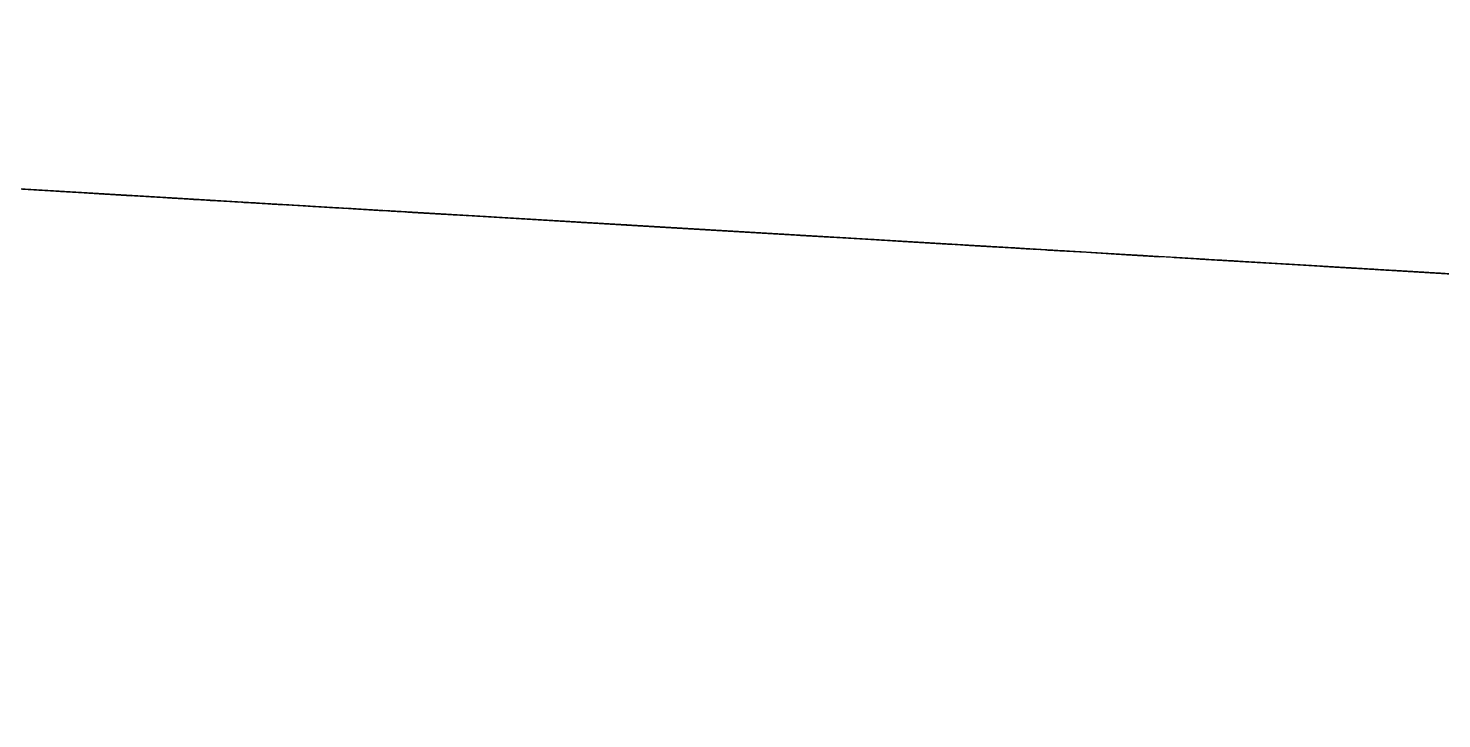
# Model space of a CAD drawing. Extents: x -1732932 to -1731506, y -19081492 to -19081407.
# Drawn here: x -1732704.3 to -1732585.6, y -19081465 to -19081407 of the extents above; entities that cross this region are included whole.
import ezdxf

# ---------------------------------------------------------------- set-up
doc = ezdxf.new("R2010")
doc.units = 0
for name, color, linetype in [('PDF_Arco Virtual Pluvial', 7, 'Continuous'), ('PDF_Canal', 7, 'Continuous'), ('PDF_Dique', 7, 'Continuous'), ('PDF_Rede Pluvial', 7, 'Continuous'), ('PDF_Rede Pluvial sem Acesso', 7, 'Continuous')]:
    doc.layers.add(name, color=color, linetype=linetype)

msp = doc.modelspace()

# ---------------------------------------------------------------- linework, layer by layer
at = {"layer": 'PDF_Arco Virtual Pluvial'}
for p, q in [((-1732705.96, -19081420.46), (-1732703.16, -19081420.63)), ((-1732700.36, -19081420.79), (-1732703.16, -19081420.63)), ((-1732698.77, -19081420.89), (-1732701.76, -19081420.71)), ((-1732696.97, -19081421), (-1732699.96, -19081420.82)), ((-1732695.57, -19081421.08), (-1732698.57, -19081420.9)), ((-1732693.77, -19081421.19), (-1732696.77, -19081421.01)), ((-1732692.37, -19081421.27), (-1732695.17, -19081421.1)), ((-1732690.18, -19081421.4), (-1732693.37, -19081421.21)), ((-1732690.58, -19081421.37), (-1732693.37, -19081421.21)), ((-1732688.98, -19081421.47), (-1732692.17, -19081421.28)), ((-1732687.78, -19081421.54), (-1732690.58, -19081421.37)), ((-1732686.18, -19081421.64), (-1732689.18, -19081421.46)), ((-1732684.38, -19081421.74), (-1732687.38, -19081421.56)), ((-1732682.79, -19081421.84), (-1732685.78, -19081421.66)), ((-1732680.99, -19081421.94), (-1732683.99, -19081421.77)), ((-1732679.59, -19081422.03), (-1732682.59, -19081421.85)), ((-1732677.79, -19081422.13), (-1732680.79, -19081421.96)), ((-1732676.2, -19081422.23), (-1732679.19, -19081422.05)), ((-1732674.6, -19081422.32), (-1732677.59, -19081422.14)), ((-1732673, -19081422.42), (-1732676, -19081422.24)), ((-1732653.83, -19081423.55), (-1732674.6, -19081422.32)), ((-1732671.4, -19081422.51), (-1732674.4, -19081422.33)), ((-1732670, -19081422.59), (-1732673, -19081422.42)), ((-1732668.41, -19081422.69), (-1732671.4, -19081422.51)), ((-1732667.01, -19081422.77), (-1732670, -19081422.59)), ((-1732665.41, -19081422.87), (-1732668.41, -19081422.69)), ((-1732663.81, -19081422.96), (-1732667.01, -19081422.77)), ((-1732662.41, -19081423.05), (-1732665.41, -19081422.87)), ((-1732661.02, -19081423.13), (-1732663.81, -19081422.96)), ((-1732641.64, -19081424.28), (-1732663.01, -19081423.01)), ((-1732659.42, -19081423.22), (-1732662.21, -19081423.06)), ((-1732657.82, -19081423.32), (-1732660.82, -19081423.14)), ((-1732656.02, -19081423.42), (-1732659.02, -19081423.25)), ((-1732654.63, -19081423.51), (-1732657.62, -19081423.33)), ((-1732652.83, -19081423.61), (-1732655.82, -19081423.44)), ((-1732651.43, -19081423.7), (-1732654.23, -19081423.53)), ((-1732649.63, -19081423.8), (-1732652.43, -19081423.64)), ((-1732648.03, -19081423.9), (-1732650.83, -19081423.73)), ((-1732646.24, -19081424), (-1732649.03, -19081423.84)), ((-1732644.64, -19081424.1), (-1732647.64, -19081423.92)), ((-1732626.27, -19081425.19), (-1732646.84, -19081423.97)), ((-1732642.84, -19081424.21), (-1732645.84, -19081424.03)), ((-1732641.44, -19081424.29), (-1732644.44, -19081424.11)), ((-1732639.85, -19081424.38), (-1732642.84, -19081424.21)), ((-1732638.25, -19081424.48), (-1732641.24, -19081424.3)), ((-1732636.65, -19081424.57), (-1732639.65, -19081424.4)), ((-1732635.25, -19081424.66), (-1732638.25, -19081424.48)), ((-1732633.66, -19081424.75), (-1732636.65, -19081424.57)), ((-1732632.06, -19081424.85), (-1732635.05, -19081424.67)), ((-1732630.26, -19081424.95), (-1732633.26, -19081424.77)), ((-1732628.86, -19081425.04), (-1732631.86, -19081424.86)), ((-1732627.27, -19081425.13), (-1732630.26, -19081424.95)), ((-1732609.69, -19081426.17), (-1732629.86, -19081424.98)), ((-1732625.87, -19081425.21), (-1732628.86, -19081425.04)), ((-1732624.27, -19081425.31), (-1732627.27, -19081425.13)), ((-1732622.87, -19081425.39), (-1732625.87, -19081425.21)), ((-1732621.27, -19081425.49), (-1732624.07, -19081425.32)), ((-1732619.88, -19081425.57), (-1732622.87, -19081425.39)), ((-1732618.28, -19081425.66), (-1732621.27, -19081425.49)), ((-1732616.68, -19081425.76), (-1732619.88, -19081425.57)), ((-1732615.28, -19081425.84), (-1732618.28, -19081425.66)), ((-1732613.89, -19081425.92), (-1732616.68, -19081425.76)), ((-1732612.09, -19081426.03), (-1732615.08, -19081425.85)), ((-1732593.92, -19081427.11), (-1732614.49, -19081425.89)), ((-1732610.69, -19081426.11), (-1732613.69, -19081425.94)), ((-1732608.89, -19081426.22), (-1732612.09, -19081426.03)), ((-1732607.5, -19081426.3), (-1732610.49, -19081426.12)), ((-1732605.9, -19081426.4), (-1732608.89, -19081426.22)), ((-1732604.5, -19081426.48), (-1732607.5, -19081426.3)), ((-1732602.9, -19081426.57), (-1732605.9, -19081426.4)), ((-1732601.51, -19081426.66), (-1732604.5, -19081426.48)), ((-1732599.91, -19081426.75), (-1732602.9, -19081426.57)), ((-1732598.51, -19081426.84), (-1732601.31, -19081426.67)), ((-1732596.71, -19081426.94), (-1732599.71, -19081426.76)), ((-1732578.34, -19081428.03), (-1732598.91, -19081426.81)), ((-1732595.12, -19081427.04), (-1732598.11, -19081426.86)), ((-1732593.32, -19081427.14), (-1732596.31, -19081426.97)), ((-1732591.92, -19081427.23), (-1732594.92, -19081427.05)), ((-1732590.32, -19081427.32), (-1732593.32, -19081427.14)), ((-1732588.73, -19081427.42), (-1732591.72, -19081427.24)), ((-1732587.13, -19081427.51), (-1732590.12, -19081427.33)), ((-1732585.73, -19081427.59), (-1732588.73, -19081427.42)), ((-1732584.13, -19081427.69), (-1732587.13, -19081427.51))]:
    msp.add_line(p, q, dxfattribs=at)
for points in [[(-1732691.77, -19081421.3), (-1732703.56, -19081420.6), (-1732715.15, -19081419.92)], [(-1732581.54, -19081427.84), (-1732587.73, -19081427.47), (-1732594.12, -19081427.1), (-1732601.91, -19081426.63), (-1732608.49, -19081426.24), (-1732617.08, -19081425.73), (-1732624.47, -19081425.3), (-1732631.46, -19081424.88), (-1732645.04, -19081424.08), (-1732660.02, -19081423.19), (-1732676.4, -19081422.22), (-1732689.38, -19081421.45), (-1732691.77, -19081421.3)]]:
    msp.add_lwpolyline(points, dxfattribs=at)
for points in [[(-1732695.57, -19081421.08), (-1732698.17, -19081420.92), (-1732699.17, -19081420.87)], [(-1732663.01, -19081423.01), (-1732665.81, -19081422.84), (-1732662.21, -19081423.06)], [(-1732650.83, -19081423.73), (-1732653.83, -19081423.55), (-1732650.23, -19081423.77)], [(-1732635.45, -19081424.64), (-1732638.25, -19081424.48), (-1732634.45, -19081424.7)], [(-1732626.67, -19081425.17), (-1732629.26, -19081425.01), (-1732630.26, -19081424.95)], [(-1732618.68, -19081425.64), (-1732621.47, -19081425.47), (-1732617.88, -19081425.69)], [(-1732603.1, -19081426.56), (-1732605.9, -19081426.4), (-1732602.1, -19081426.62)], [(-1732587.33, -19081427.5), (-1732590.12, -19081427.33), (-1732586.53, -19081427.55)]]:
    msp.add_lwpolyline(points, close=True, dxfattribs=at)
at = {"layer": 'PDF_Canal'}
for p, q in [((-1732704.16, -19081420.57), (-1732703.16, -19081420.63)), ((-1732702.76, -19081420.65), (-1732701.96, -19081420.7)), ((-1732701.56, -19081420.72), (-1732700.56, -19081420.78)), ((-1732700.36, -19081420.79), (-1732699.37, -19081420.85)), ((-1732698.97, -19081420.88), (-1732697.97, -19081420.94)), ((-1732697.77, -19081420.95), (-1732696.77, -19081421.01)), ((-1732696.37, -19081421.03), (-1732695.57, -19081421.08)), ((-1732695.17, -19081421.1), (-1732694.17, -19081421.16)), ((-1732693.97, -19081421.17), (-1732692.97, -19081421.23)), ((-1732692.57, -19081421.26), (-1732691.77, -19081421.3)), ((-1732691.38, -19081421.33), (-1732690.38, -19081421.39)), ((-1732689.98, -19081421.41), (-1732689.18, -19081421.46)), ((-1732688.98, -19081421.47), (-1732687.78, -19081421.54)), ((-1732687.58, -19081421.55), (-1732686.58, -19081421.61)), ((-1732686.18, -19081421.64), (-1732685.38, -19081421.68)), ((-1732685.18, -19081421.69), (-1732685.98, -19081421.65)), ((-1732684.18, -19081421.75), (-1732684.98, -19081421.71)), ((-1732684.98, -19081421.71), (-1732683.99, -19081421.77)), ((-1732683.19, -19081421.81), (-1732683.99, -19081421.77)), ((-1732683.79, -19081421.78), (-1732682.79, -19081421.84)), ((-1732682.19, -19081421.87), (-1732682.99, -19081421.82)), ((-1732682.59, -19081421.85), (-1732681.59, -19081421.91)), ((-1732681.19, -19081421.93), (-1732681.99, -19081421.88)), ((-1732681.19, -19081421.93), (-1732680.39, -19081421.98)), ((-1732680.19, -19081421.99), (-1732680.99, -19081421.94)), ((-1732679.19, -19081422.05), (-1732679.79, -19081422.01)), ((-1732678.19, -19081422.11), (-1732678.99, -19081422.06)), ((-1732678.99, -19081422.06), (-1732677.99, -19081422.12)), ((-1732677.19, -19081422.17), (-1732677.99, -19081422.12)), ((-1732677.59, -19081422.14), (-1732676.6, -19081422.2)), ((-1732676.2, -19081422.23), (-1732676.99, -19081422.18)), ((-1732676.4, -19081422.22), (-1732675.4, -19081422.28)), ((-1732675.2, -19081422.29), (-1732675.8, -19081422.25)), ((-1732675, -19081422.3), (-1732674.2, -19081422.35)), ((-1732674.2, -19081422.35), (-1732674.8, -19081422.31)), ((-1732673, -19081422.42), (-1732674, -19081422.36)), ((-1732673.8, -19081422.37), (-1732672.8, -19081422.43)), ((-1732672.2, -19081422.46), (-1732673, -19081422.42)), ((-1732672.4, -19081422.45), (-1732672, -19081422.48)), ((-1732671.2, -19081422.52), (-1732671.8, -19081422.49)), ((-1732670.2, -19081422.58), (-1732670.8, -19081422.55)), ((-1732669.01, -19081422.65), (-1732669.8, -19081422.61)), ((-1732668.01, -19081422.71), (-1732669.01, -19081422.65)), ((-1732667.21, -19081422.76), (-1732667.81, -19081422.73)), ((-1732666.21, -19081422.82), (-1732666.81, -19081422.78)), ((-1732665.01, -19081422.89), (-1732665.81, -19081422.84)), ((-1732664.01, -19081422.95), (-1732664.81, -19081422.9)), ((-1732663.01, -19081423.01), (-1732663.81, -19081422.96)), ((-1732660.62, -19081423.15), (-1732661.62, -19081423.09)), ((-1732659.42, -19081423.22), (-1732660.22, -19081423.18)), ((-1732658.02, -19081423.31), (-1732658.82, -19081423.26)), ((-1732656.62, -19081423.39), (-1732657.62, -19081423.33)), ((-1732655.22, -19081423.47), (-1732656.22, -19081423.41)), ((-1732654.23, -19081423.53), (-1732655.02, -19081423.48)), ((-1732652.83, -19081423.61), (-1732653.63, -19081423.57)), ((-1732651.43, -19081423.7), (-1732652.43, -19081423.64)), ((-1732650.23, -19081423.77), (-1732651.03, -19081423.72)), ((-1732648.83, -19081423.85), (-1732649.63, -19081423.8)), ((-1732647.44, -19081423.93), (-1732648.43, -19081423.87)), ((-1732646.04, -19081424.02), (-1732647.04, -19081423.96)), ((-1732645.04, -19081424.08), (-1732646.04, -19081424.02)), ((-1732643.84, -19081424.15), (-1732644.64, -19081424.1)), ((-1732642.44, -19081424.23), (-1732643.44, -19081424.17)), ((-1732641.05, -19081424.31), (-1732642.04, -19081424.25)), ((-1732639.65, -19081424.4), (-1732640.65, -19081424.34)), ((-1732638.25, -19081424.48), (-1732639.45, -19081424.41)), ((-1732637.05, -19081424.55), (-1732638.05, -19081424.49)), ((-1732635.65, -19081424.63), (-1732636.65, -19081424.57)), ((-1732634.26, -19081424.72), (-1732635.45, -19081424.64)), ((-1732633.06, -19081424.79), (-1732634.06, -19081424.73)), ((-1732630.46, -19081424.94), (-1732631.46, -19081424.88)), ((-1732629.26, -19081425.01), (-1732630.26, -19081424.95)), ((-1732627.86, -19081425.09), (-1732628.86, -19081425.04)), ((-1732626.47, -19081425.18), (-1732627.47, -19081425.12)), ((-1732625.27, -19081425.25), (-1732626.27, -19081425.19)), ((-1732623.87, -19081425.33), (-1732624.87, -19081425.27)), ((-1732622.07, -19081425.44), (-1732624.67, -19081425.28)), ((-1732622.47, -19081425.41), (-1732623.47, -19081425.35)), ((-1732621.27, -19081425.49), (-1732622.27, -19081425.43)), ((-1732617.48, -19081425.71), (-1732620.88, -19081425.51)), ((-1732618.68, -19081425.64), (-1732619.68, -19081425.58)), ((-1732617.28, -19081425.72), (-1732618.48, -19081425.65)), ((-1732616.08, -19081425.79), (-1732617.08, -19081425.73)), ((-1732612.89, -19081425.98), (-1732616.28, -19081425.78)), ((-1732614.69, -19081425.88), (-1732615.68, -19081425.82)), ((-1732613.29, -19081425.96), (-1732614.29, -19081425.9)), ((-1732612.09, -19081426.03), (-1732612.89, -19081425.98)), ((-1732611.09, -19081426.09), (-1732612.49, -19081426.01)), ((-1732610.69, -19081426.11), (-1732611.49, -19081426.07)), ((-1732606.1, -19081426.39), (-1732609.89, -19081426.16)), ((-1732607.9, -19081426.28), (-1732608.89, -19081426.22)), ((-1732606.5, -19081426.36), (-1732607.5, -19081426.3)), ((-1732605.3, -19081426.43), (-1732606.3, -19081426.37)), ((-1732603.9, -19081426.52), (-1732604.9, -19081426.46)), ((-1732601.31, -19081426.67), (-1732604.9, -19081426.46)), ((-1732602.5, -19081426.6), (-1732603.7, -19081426.53)), ((-1732601.31, -19081426.67), (-1732602.3, -19081426.61)), ((-1732599.91, -19081426.75), (-1732600.91, -19081426.69)), ((-1732596.31, -19081426.97), (-1732600.11, -19081426.74)), ((-1732598.51, -19081426.84), (-1732599.71, -19081426.76)), ((-1732594.12, -19081427.1), (-1732595.52, -19081427.01)), ((-1732591.32, -19081427.26), (-1732595.12, -19081427.04)), ((-1732592.32, -19081427.2), (-1732593.72, -19081427.12)), ((-1732590.52, -19081427.31), (-1732591.92, -19081427.23)), ((-1732588.73, -19081427.42), (-1732590.12, -19081427.33)), ((-1732586.53, -19081427.55), (-1732590.12, -19081427.33)), ((-1732587.13, -19081427.51), (-1732588.33, -19081427.44)), ((-1732585.33, -19081427.62), (-1732586.53, -19081427.55))]:
    msp.add_line(p, q, dxfattribs=at)
for points in [[(-1732679.79, -19081422.01), (-1732679.39, -19081422.04), (-1732679.19, -19081422.05)], [(-1732662.02, -19081423.07), (-1732662.61, -19081423.03), (-1732662.81, -19081423.02)], [(-1732631.86, -19081424.86), (-1732632.66, -19081424.81), (-1732632.66, -19081424.81)], [(-1732620.08, -19081425.56), (-1732620.68, -19081425.52), (-1732620.88, -19081425.51)], [(-1732609.29, -19081426.2), (-1732610.09, -19081426.15), (-1732610.29, -19081426.14)], [(-1732597.31, -19081426.91), (-1732597.91, -19081426.87), (-1732598.11, -19081426.86)], [(-1732595.91, -19081426.99), (-1732596.11, -19081426.98), (-1732596.91, -19081426.93)]]:
    msp.add_lwpolyline(points, dxfattribs=at)
at = {"layer": 'PDF_Dique'}
for p, q in [((-1732702.56, -19081420.66), (-1732703.36, -19081420.62)), ((-1732690.58, -19081421.37), (-1732690.98, -19081421.35)), ((-1732679.79, -19081422.01), (-1732679.39, -19081422.04)), ((-1732658.02, -19081423.31), (-1732658.22, -19081423.29)), ((-1732646.84, -19081423.97), (-1732655.02, -19081423.48)), ((-1732649.83, -19081423.79), (-1732648.03, -19081423.9)), ((-1732648.03, -19081423.9), (-1732616.48, -19081425.77)), ((-1732637.25, -19081424.54), (-1732646.04, -19081424.02)), ((-1732643.04, -19081424.19), (-1732641.24, -19081424.3)), ((-1732633.26, -19081424.77), (-1732633.46, -19081424.76)), ((-1732624.67, -19081425.28), (-1732632.66, -19081424.81)), ((-1732613.89, -19081425.92), (-1732620.68, -19081425.52)), ((-1732613.69, -19081425.94), (-1732613.49, -19081425.95)), ((-1732603.9, -19081426.52), (-1732610.09, -19081426.15)), ((-1732605.5, -19081426.42), (-1732605.3, -19081426.43)), ((-1732605.3, -19081426.43), (-1732605.5, -19081426.42)), ((-1732605.3, -19081426.43), (-1732605.3, -19081426.43)), ((-1732590.32, -19081427.32), (-1732597.91, -19081426.87)), ((-1732595.12, -19081427.04), (-1732597.71, -19081426.88))]:
    msp.add_line(p, q, dxfattribs=at)
for points in [[(-1732484.92, -19081433.57), (-1732520.45, -19081431.46), (-1732565.97, -19081428.77), (-1732618.88, -19081425.63), (-1732690.78, -19081421.36), (-1732708.35, -19081420.32), (-1732724.53, -19081419.36), (-1732758.9, -19081417.32), (-1732779.87, -19081416.08), (-1732794.66, -19081415.2), (-1732798.66, -19081414.96), (-1732805.25, -19081414.57), (-1732813.44, -19081414.09), (-1732816.24, -19081413.92), (-1732827.63, -19081413.24), (-1732852.81, -19081411.75), (-1732858.61, -19081411.41), (-1732864.4, -19081411.06), (-1732870.2, -19081410.72), (-1732882.99, -19081409.96), (-1732904.78, -19081408.67)], [(-1732479.93, -19081433.87), (-1732520.45, -19081431.46), (-1732565.17, -19081428.81), (-1732613.49, -19081425.95), (-1732658.22, -19081423.29), (-1732690.98, -19081421.35), (-1732712.75, -19081420.06), (-1732729.13, -19081419.09), (-1732736.52, -19081418.65), (-1732762.69, -19081417.1), (-1732782.27, -19081415.94), (-1732793.66, -19081415.26), (-1732798.66, -19081414.96)], [(-1732583.34, -19081427.74), (-1732596.31, -19081426.97), (-1732608.89, -19081426.22), (-1732618.68, -19081425.64), (-1732625.27, -19081425.25), (-1732631.46, -19081424.88), (-1732648.03, -19081423.9), (-1732681.59, -19081421.91), (-1732688.98, -19081421.47), (-1732703.56, -19081420.6), (-1732783.87, -19081415.84), (-1732790.26, -19081415.46)], [(-1732726.93, -19081419.22), (-1732700.36, -19081420.79), (-1732705.36, -19081420.5), (-1732707.36, -19081420.38), (-1732712.15, -19081420.09)], [(-1732723.14, -19081419.44), (-1732717.94, -19081419.75), (-1732691.58, -19081421.32), (-1732668.41, -19081422.69), (-1732671.6, -19081422.5)], [(-1732685.18, -19081421.69), (-1732685.98, -19081421.65), (-1732703.36, -19081420.62), (-1732713.35, -19081420.02)], [(-1732626.87, -19081425.15), (-1732637.25, -19081424.54), (-1732668.41, -19081422.69), (-1732700.36, -19081420.79)], [(-1732696.17, -19081421.04), (-1732691.58, -19081421.32), (-1732693.17, -19081421.22)], [(-1732672.4, -19081422.45), (-1732669.01, -19081422.65), (-1732681.19, -19081421.93), (-1732691.77, -19081421.3)], [(-1732690.18, -19081421.4), (-1732691.58, -19081421.32), (-1732687.18, -19081421.58)], [(-1732568.96, -19081428.59), (-1732609.09, -19081426.21), (-1732633.46, -19081424.76), (-1732688.98, -19081421.47)], [(-1732677.39, -19081422.16), (-1732681.19, -19081421.93), (-1732685.98, -19081421.65)], [(-1732581.74, -19081427.83), (-1732631.46, -19081424.88), (-1732674.4, -19081422.33), (-1732661.02, -19081423.13), (-1732651.23, -19081423.71), (-1732641.24, -19081424.3), (-1732633.46, -19081424.76)], [(-1732670.2, -19081422.58), (-1732674.4, -19081422.33), (-1732668.41, -19081422.69)], [(-1732155.77, -19081453.08), (-1732198.63, -19081450.54), (-1732210.2, -19081449.86), (-1732249.49, -19081447.53), (-1732285.79, -19081445.38), (-1732298.75, -19081444.61), (-1732313.71, -19081443.72), (-1732376.36, -19081440.01), (-1732443.2, -19081436.05), (-1732585.93, -19081427.58), (-1732609.09, -19081426.21), (-1732609.29, -19081426.2), (-1732672, -19081422.48)], [(-1732669.21, -19081422.64), (-1732668.41, -19081422.69), (-1732626.47, -19081425.18), (-1732622.87, -19081425.39), (-1732625.27, -19081425.25)], [(-1732666.61, -19081422.8), (-1732669.01, -19081422.65), (-1732668.41, -19081422.69)], [(-1732654.03, -19081423.54), (-1732661.02, -19081423.13), (-1732655.42, -19081423.46)], [(-1732645.24, -19081424.06), (-1732651.23, -19081423.71), (-1732644.04, -19081424.13)], [(-1732632.66, -19081424.81), (-1732631.46, -19081424.88), (-1732628.06, -19081425.08)], [(-1732631.66, -19081424.87), (-1732631.26, -19081424.89), (-1732626.47, -19081425.18), (-1732622.07, -19081425.44)], [(-1732621.87, -19081425.45), (-1732626.87, -19081425.15), (-1732631.26, -19081424.89), (-1732631.46, -19081424.88)], [(-1732605.3, -19081426.43), (-1732597.71, -19081426.88), (-1732586.13, -19081427.57), (-1732626.47, -19081425.18)], [(-1732609.29, -19081426.2), (-1732610.49, -19081426.12), (-1732625.27, -19081425.25), (-1732621.27, -19081425.49)], [(-1732589.33, -19081427.38), (-1732586.13, -19081427.57), (-1732591.12, -19081427.27)], [(-1732543.41, -19081430.1), (-1732554.98, -19081429.42), (-1732562.97, -19081428.94), (-1732581.34, -19081427.85), (-1732588.33, -19081427.44)], [(-1732586.13, -19081427.57), (-1732577.55, -19081428.08), (-1732564.77, -19081428.84), (-1732556.18, -19081429.35), (-1732543.41, -19081430.1), (-1732456.77, -19081435.24), (-1732351.82, -19081441.46), (-1732321.69, -19081443.25)]]:
    msp.add_lwpolyline(points, dxfattribs=at)
for points in [[(-1732705.96, -19081420.46), (-1732703.36, -19081420.62), (-1732706.16, -19081420.45)], [(-1732700.76, -19081420.77), (-1732703.16, -19081420.63), (-1732703.76, -19081420.59)], [(-1732700.56, -19081420.78), (-1732703.16, -19081420.63), (-1732700.56, -19081420.78)], [(-1732700.96, -19081420.76), (-1732698.37, -19081420.91), (-1732700.96, -19081420.76)], [(-1732695.77, -19081421.07), (-1732697.37, -19081420.97), (-1732694.17, -19081421.16)], [(-1732692.97, -19081421.23), (-1732695.17, -19081421.1), (-1732695.77, -19081421.07)], [(-1732695.77, -19081421.07), (-1732692.77, -19081421.24), (-1732693.97, -19081421.17)], [(-1732691.18, -19081421.34), (-1732692.17, -19081421.28), (-1732694.17, -19081421.16)], [(-1732692.17, -19081421.28), (-1732691.18, -19081421.34), (-1732689.18, -19081421.46)], [(-1732687.38, -19081421.56), (-1732690.38, -19081421.39), (-1732689.78, -19081421.42)], [(-1732688.18, -19081421.52), (-1732685.38, -19081421.68), (-1732686.58, -19081421.61)], [(-1732683.39, -19081421.8), (-1732685.98, -19081421.65), (-1732685.18, -19081421.69)], [(-1732683.99, -19081421.77), (-1732682.39, -19081421.86), (-1732685.58, -19081421.67)], [(-1732682.59, -19081421.85), (-1732685.58, -19081421.67), (-1732683.19, -19081421.81)], [(-1732680.99, -19081421.94), (-1732678.59, -19081422.09), (-1732681.59, -19081421.91)], [(-1732678.79, -19081422.07), (-1732680.39, -19081421.98), (-1732677.39, -19081422.16)], [(-1732676.99, -19081422.18), (-1732674.8, -19081422.31), (-1732674.2, -19081422.35)], [(-1732673.2, -19081422.41), (-1732675.8, -19081422.25), (-1732673.2, -19081422.41)], [(-1732672.4, -19081422.45), (-1732673, -19081422.42), (-1732670.2, -19081422.58)], [(-1732672, -19081422.48), (-1732669.6, -19081422.62), (-1732672.4, -19081422.45)], [(-1732669.6, -19081422.62), (-1732672.4, -19081422.45), (-1732670.8, -19081422.55)], [(-1732671.8, -19081422.49), (-1732669.01, -19081422.65), (-1732670.2, -19081422.58)], [(-1732667.61, -19081422.74), (-1732668.41, -19081422.69), (-1732670.6, -19081422.56)], [(-1732670.4, -19081422.57), (-1732668.61, -19081422.68), (-1732667.41, -19081422.75)], [(-1732669.6, -19081422.62), (-1732667.41, -19081422.75), (-1732666.61, -19081422.8)], [(-1732667.21, -19081422.76), (-1732669.01, -19081422.65), (-1732666.01, -19081422.83)], [(-1732663.21, -19081423), (-1732666.01, -19081422.83), (-1732664.01, -19081422.95)], [(-1732660.02, -19081423.19), (-1732662.61, -19081423.03), (-1732659.82, -19081423.2)], [(-1732658.02, -19081423.31), (-1732659.22, -19081423.23), (-1732656.22, -19081423.41)], [(-1732656.02, -19081423.42), (-1732658.82, -19081423.26), (-1732656.42, -19081423.4)], [(-1732657.82, -19081423.32), (-1732655.82, -19081423.44), (-1732654.83, -19081423.5)], [(-1732656.22, -19081423.41), (-1732653.63, -19081423.57), (-1732656.22, -19081423.41)], [(-1732651.43, -19081423.7), (-1732654.23, -19081423.53), (-1732651.83, -19081423.67)], [(-1732652.03, -19081423.66), (-1732654.23, -19081423.53), (-1732651.23, -19081423.71)], [(-1732649.83, -19081423.79), (-1732652.43, -19081423.64), (-1732649.63, -19081423.8)], [(-1732648.03, -19081423.9), (-1732649.23, -19081423.83), (-1732646.24, -19081424)], [(-1732648.63, -19081423.86), (-1732646.24, -19081424), (-1732649.03, -19081423.84)], [(-1732646.24, -19081424), (-1732649.03, -19081423.84), (-1732646.44, -19081423.99)], [(-1732648.03, -19081423.9), (-1732645.64, -19081424.04), (-1732645.04, -19081424.08)], [(-1732641.24, -19081424.3), (-1732642.84, -19081424.21), (-1732640.05, -19081424.37)], [(-1732642.84, -19081424.21), (-1732640.05, -19081424.37), (-1732640.05, -19081424.37)], [(-1732637.85, -19081424.5), (-1732640.45, -19081424.35), (-1732640.65, -19081424.34)], [(-1732639.45, -19081424.41), (-1732636.45, -19081424.58), (-1732637.65, -19081424.51)], [(-1732634.45, -19081424.7), (-1732637.25, -19081424.54), (-1732634.45, -19081424.7)], [(-1732633.86, -19081424.74), (-1732631.66, -19081424.87), (-1732630.86, -19081424.92)], [(-1732633.26, -19081424.77), (-1732630.86, -19081424.92), (-1732633.86, -19081424.74)], [(-1732630.86, -19081424.92), (-1732633.46, -19081424.76), (-1732630.86, -19081424.92)], [(-1732633.26, -19081424.77), (-1732631.46, -19081424.88), (-1732630.26, -19081424.95)], [(-1732630.86, -19081424.92), (-1732628.06, -19081425.08), (-1732628.66, -19081425.05)], [(-1732627.67, -19081425.11), (-1732630.66, -19081424.93), (-1732630.06, -19081424.96)], [(-1732627.86, -19081425.09), (-1732630.06, -19081424.96), (-1732626.87, -19081425.15)], [(-1732629.86, -19081424.98), (-1732629.86, -19081424.98), (-1732627.27, -19081425.13)], [(-1732626.47, -19081425.18), (-1732628.66, -19081425.05), (-1732629.46, -19081425)], [(-1732625.87, -19081425.21), (-1732622.87, -19081425.39), (-1732624.67, -19081425.28)], [(-1732622.47, -19081425.41), (-1732625.67, -19081425.22), (-1732624.07, -19081425.32)], [(-1732625.47, -19081425.24), (-1732625.27, -19081425.25), (-1732622.87, -19081425.39)], [(-1732622.67, -19081425.4), (-1732625.47, -19081425.24), (-1732623.47, -19081425.35)], [(-1732621.47, -19081425.47), (-1732624.27, -19081425.31), (-1732622.47, -19081425.41)], [(-1732620.08, -19081425.56), (-1732622.27, -19081425.43), (-1732623.07, -19081425.38)], [(-1732620.48, -19081425.53), (-1732622.67, -19081425.4), (-1732619.48, -19081425.59)], [(-1732615.88, -19081425.8), (-1732618.88, -19081425.63), (-1732617.68, -19081425.7)], [(-1732616.48, -19081425.77), (-1732618.68, -19081425.64), (-1732615.48, -19081425.83)], [(-1732612.09, -19081426.03), (-1732614.09, -19081425.91), (-1732615.08, -19081425.85)], [(-1732607.1, -19081426.33), (-1732604.9, -19081426.46), (-1732608.1, -19081426.27)], [(-1732606.5, -19081426.36), (-1732608.1, -19081426.27), (-1732605.3, -19081426.43)], [(-1732605.5, -19081426.42), (-1732607.9, -19081426.28), (-1732604.9, -19081426.46)], [(-1732600.71, -19081426.71), (-1732602.9, -19081426.57), (-1732603.7, -19081426.53)], [(-1732595.72, -19081427), (-1732598.71, -19081426.82), (-1732597.11, -19081426.92)], [(-1732592.92, -19081427.17), (-1732595.52, -19081427.01), (-1732592.72, -19081427.18)], [(-1732593.92, -19081427.11), (-1732591.52, -19081427.25), (-1732590.92, -19081427.29)], [(-1732593.72, -19081427.12), (-1732591.12, -19081427.27), (-1732593.72, -19081427.12)], [(-1732588.13, -19081427.45), (-1732590.12, -19081427.33), (-1732591.12, -19081427.27)], [(-1732588.13, -19081427.45), (-1732590.72, -19081427.3), (-1732588.13, -19081427.45)], [(-1732588.13, -19081427.45), (-1732590.32, -19081427.32), (-1732587.13, -19081427.51)], [(-1732587.13, -19081427.51), (-1732587.13, -19081427.51), (-1732589.92, -19081427.34)], [(-1732589.92, -19081427.34), (-1732587.13, -19081427.51), (-1732589.73, -19081427.36)]]:
    msp.add_lwpolyline(points, close=True, dxfattribs=at)
at = {"layer": 'PDF_Rede Pluvial'}
for p, q in [((-1732702.76, -19081420.65), (-1732703.76, -19081420.59)), ((-1732700.76, -19081420.77), (-1732701.96, -19081420.7)), ((-1732698.77, -19081420.89), (-1732699.76, -19081420.83)), ((-1732696.77, -19081421.01), (-1732697.97, -19081420.94)), ((-1732694.77, -19081421.13), (-1732695.77, -19081421.07)), ((-1732692.97, -19081421.23), (-1732693.97, -19081421.17)), ((-1732690.78, -19081421.36), (-1732691.77, -19081421.3)), ((-1732688.98, -19081421.47), (-1732689.98, -19081421.41)), ((-1732686.78, -19081421.6), (-1732687.78, -19081421.54)), ((-1732684.98, -19081421.71), (-1732685.98, -19081421.65)), ((-1732682.79, -19081421.84), (-1732683.79, -19081421.78)), ((-1732680.99, -19081421.94), (-1732681.99, -19081421.88)), ((-1732678.79, -19081422.07), (-1732679.79, -19081422.01)), ((-1732676.99, -19081422.18), (-1732677.99, -19081422.12)), ((-1732675.2, -19081422.29), (-1732676, -19081422.24)), ((-1732673.2, -19081422.41), (-1732674.2, -19081422.35)), ((-1732671.2, -19081422.52), (-1732672.2, -19081422.46)), ((-1732669.4, -19081422.63), (-1732670.4, -19081422.57)), ((-1732667.41, -19081422.75), (-1732668.41, -19081422.69)), ((-1732665.61, -19081422.86), (-1732666.61, -19081422.8)), ((-1732663.81, -19081422.96), (-1732664.61, -19081422.91)), ((-1732661.82, -19081423.08), (-1732662.81, -19081423.02)), ((-1732659.82, -19081423.2), (-1732660.82, -19081423.14)), ((-1732658.02, -19081423.31), (-1732659.02, -19081423.25)), ((-1732656.02, -19081423.42), (-1732657.02, -19081423.36)), ((-1732654.23, -19081423.53), (-1732655.22, -19081423.47)), ((-1732652.43, -19081423.64), (-1732653.23, -19081423.59)), ((-1732650.43, -19081423.76), (-1732651.43, -19081423.7)), ((-1732648.63, -19081423.86), (-1732649.43, -19081423.82)), ((-1732646.64, -19081423.98), (-1732647.44, -19081423.93)), ((-1732644.64, -19081424.1), (-1732645.64, -19081424.04)), ((-1732642.84, -19081424.21), (-1732643.84, -19081424.15)), ((-1732640.85, -19081424.32), (-1732641.84, -19081424.27)), ((-1732639.05, -19081424.43), (-1732640.05, -19081424.37)), ((-1732637.25, -19081424.54), (-1732638.05, -19081424.49)), ((-1732635.25, -19081424.66), (-1732636.05, -19081424.61)), ((-1732633.26, -19081424.77), (-1732634.26, -19081424.72)), ((-1732631.46, -19081424.88), (-1732632.46, -19081424.82)), ((-1732629.46, -19081425), (-1732630.46, -19081424.94)), ((-1732627.47, -19081425.12), (-1732628.66, -19081425.05)), ((-1732625.87, -19081425.21), (-1732626.67, -19081425.17)), ((-1732621.87, -19081425.45), (-1732622.87, -19081425.39)), ((-1732619.88, -19081425.57), (-1732620.88, -19081425.51)), ((-1732617.88, -19081425.69), (-1732618.88, -19081425.63)), ((-1732616.08, -19081425.79), (-1732616.88, -19081425.75)), ((-1732613.89, -19081425.92), (-1732615.08, -19081425.85)), ((-1732612.09, -19081426.03), (-1732613.09, -19081425.97)), ((-1732610.09, -19081426.15), (-1732611.09, -19081426.09)), ((-1732608.1, -19081426.27), (-1732609.09, -19081426.21)), ((-1732606.1, -19081426.39), (-1732607.1, -19081426.33)), ((-1732604.1, -19081426.5), (-1732605.3, -19081426.43)), ((-1732602.3, -19081426.61), (-1732603.1, -19081426.56)), ((-1732600.11, -19081426.74), (-1732601.31, -19081426.67)), ((-1732598.51, -19081426.84), (-1732599.31, -19081426.79)), ((-1732596.91, -19081426.93), (-1732597.71, -19081426.88)), ((-1732595.12, -19081427.04), (-1732596.11, -19081426.98)), ((-1732593.52, -19081427.13), (-1732594.52, -19081427.07)), ((-1732591.92, -19081427.23), (-1732592.72, -19081427.18)), ((-1732590.32, -19081427.32), (-1732591.12, -19081427.27)), ((-1732587.13, -19081427.51), (-1732587.93, -19081427.46)), ((-1732585.93, -19081427.58), (-1732586.53, -19081427.55))]:
    msp.add_line(p, q, dxfattribs=at)
for points in [[(-1732623.87, -19081425.33), (-1732623.87, -19081425.33), (-1732624.67, -19081425.28)], [(-1732588.73, -19081427.42), (-1732588.73, -19081427.42), (-1732589.33, -19081427.38)]]:
    msp.add_lwpolyline(points, dxfattribs=at)
at = {"layer": 'PDF_Rede Pluvial sem Acesso'}
for points in [[(-1732557.98, -19081429.24), (-1732565.37, -19081428.8), (-1732609.89, -19081426.16), (-1732625.27, -19081425.25), (-1732641.64, -19081424.28), (-1732661.42, -19081423.1), (-1732668.41, -19081422.69), (-1732753.5, -19081417.64), (-1732794.06, -19081415.24), (-1732850.41, -19081411.89), (-1732893.78, -19081409.32), (-1732927.57, -19081407.31), (-1732932.36, -19081407.03)], [(-1731955.07, -19081464.98), (-1731971.8, -19081463.98), (-1731983.96, -19081463.26), (-1732015.64, -19081461.39), (-1732019.03, -19081461.19), (-1732121.28, -19081455.13), (-1732205.02, -19081450.17), (-1732335.06, -19081442.46), (-1732356.6, -19081441.18), (-1732396.51, -19081438.81), (-1732431.63, -19081436.73), (-1732448.19, -19081435.75), (-1732533.02, -19081430.72), (-1732654.83, -19081423.5), (-1732719.54, -19081419.66), (-1732753.3, -19081417.65), (-1732764.09, -19081417.01), (-1732780.87, -19081416.02), (-1732805.45, -19081414.56)]]:
    msp.add_lwpolyline(points, dxfattribs=at)
for points in [[(-1732609.89, -19081426.16), (-1732612.09, -19081426.03), (-1732609.29, -19081426.2)], [(-1732599.71, -19081426.76), (-1732602.1, -19081426.62), (-1732599.11, -19081426.8)]]:
    msp.add_lwpolyline(points, close=True, dxfattribs=at)

doc.saveas('drawing.dxf')
